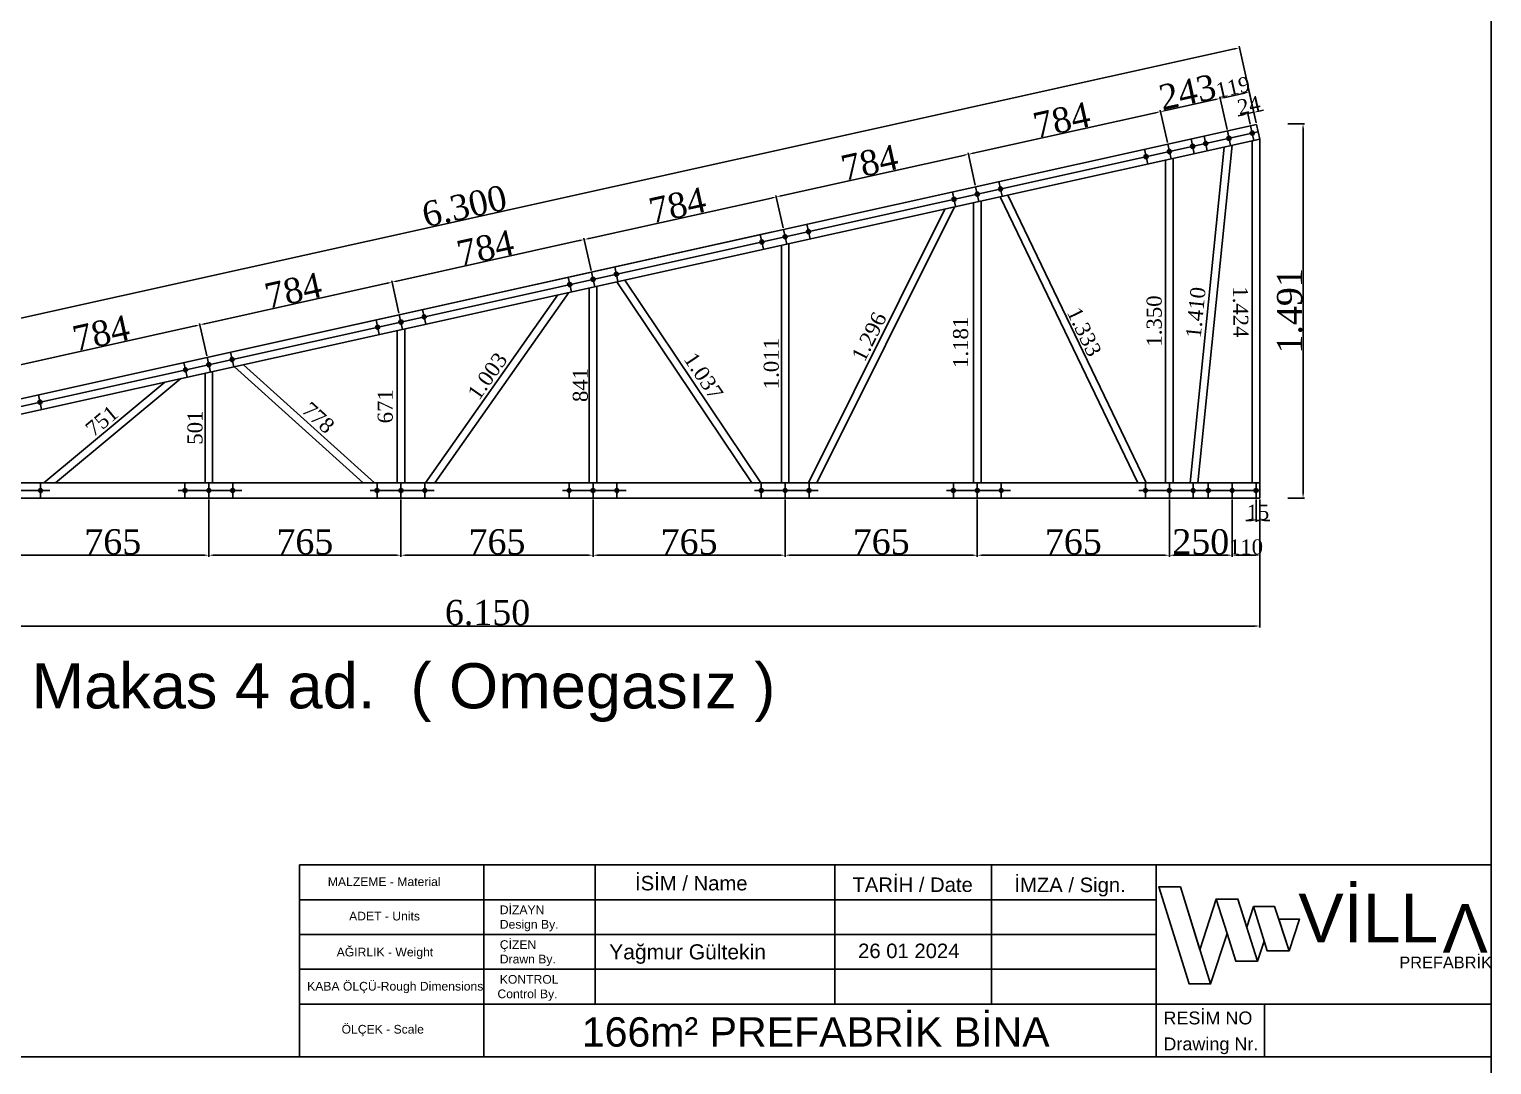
# Model space of a CAD drawing. Header units: millimetres. Extents: x 201962 to 221859, y -224854 to -197588.
# Drawn here: x 214998 to 220821, y -217728 to -213603 of the extents above; entities that cross this region are included whole.
import ezdxf
from ezdxf.enums import TextEntityAlignment as Align

# ---------------------------------------------------------------- set-up
doc = ezdxf.new("R2010")
doc.units = ezdxf.units.MM
doc.header["$MEASUREMENT"] = 0
for name, color, linetype in [('1', 250, 'Continuous'), ('Block1', 255, 'Continuous'), ('DUVAR', 7, 'Continuous'), ('ÖLÇÜLENDİRME', 121, 'Continuous')]:
    doc.layers.add(name, color=color, linetype=linetype)
doc.styles.add('133', font='times.ttf')
doc.styles.get("Standard").update_dxf_attribs({"font": 'arial.ttf'})
doc.dimstyles.new('MAKAS', dxfattribs={"dimscale": 20, "dimtxt": 1.3, "dimasz": 1, "dimexe": 0.3, "dimexo": 0.3, "dimgap": 0.1, "dimtad": 1, "dimrnd": 1, "dimzin": 12, "dimdsep": 46, "dimlunit": 6, "dimtxsty": '133', "dimcen": 0.8, "dimdle": 0.0005, "dimclrd": 4, "dimclre": 6, "dimclrt": 2, "dimazin": 3, "dimtfac": 1, "dimtmove": 0, "dimatfit": 2, "dimldrblk": 'DOTSMALL', "dimfxl": 0, "dimtolj": 1, "dimtzin": 0, "dimarcsym": 0})
doc.dimstyles.new('makas 1', dxfattribs={"dimscale": 20, "dimtxt": 3, "dimasz": 1.2, "dimexe": 0.3, "dimexo": 0.3, "dimgap": 0.1, "dimtad": 1, "dimrnd": 1, "dimzin": 12, "dimdsep": 46, "dimlunit": 6, "dimtxsty": '133', "dimblk": 'NONE', "dimcen": 0.8, "dimdle": 0.0005, "dimse1": 1, "dimse2": 1, "dimsd1": 1, "dimsd2": 1, "dimclrd": 105, "dimclre": 42, "dimclrt": 2, "dimazin": 3, "dimtfac": 1, "dimtmove": 0, "dimatfit": 2, "dimldrblk": 'NONE', "dimfxl": 0, "dimtolj": 1, "dimtzin": 0, "dimarcsym": 0})

# ---------------------------------------------------------------- blocks, each defined once
blk = doc.blocks.new('*D9969')
at = {"layer": 'Defpoints', "color": 0}
for p in [(214947.6, -215470.4), (215712.6, -215470.4), (215712.6, -215698.1)]:
    blk.add_point(p, dxfattribs=at)
at = {"layer": 'ÖLÇÜLENDİRME', "color": 6, "lineweight": -2, "ltscale": 0.5}
for p, q in [((214947.6, -215476.4), (214947.6, -215704.1)), ((215712.6, -215476.4), (215712.6, -215704.1))]:
    blk.add_line(p, q, dxfattribs=at)
at = {"layer": 'ÖLÇÜLENDİRME', "color": 4, "lineweight": -2, "ltscale": 0.5}
blk.add_line((214967.6, -215698.1), (215692.6, -215698.1), dxfattribs=at)
at = {"layer": 'ÖLÇÜLENDİRME', "color": 4}
for points in [[(214967.6, -215694.7), (214967.6, -215701.4), (214947.6, -215698.1)], [(215692.6, -215701.4), (215692.6, -215694.7), (215712.6, -215698.1)]]:
    blk.add_solid(points, dxfattribs=at)
at = {"layer": 'ÖLÇÜLENDİRME', "color": 2, "insert": (215330.1, -215645.2), "char_height": 100, "attachment_point": 5, "style": '133'}
blk.add_mtext('\\A1;765', dxfattribs=at)
blk = doc.blocks.new('_DotSmall')
at = {"color": 0, "linetype": 'ByBlock', "const_width": 0.5}
blk.add_lwpolyline([(-0.0625, 0, 1), (0.0625, 0, 1)], format="xyb", close=True, dxfattribs=at)
blk = doc.blocks.new('*D9970')
at = {"layer": 'Defpoints', "color": 0}
for p in [(215712.6, -215470.4), (216477.6, -215470.4), (216477.6, -215698.1)]:
    blk.add_point(p, dxfattribs=at)
at = {"layer": 'ÖLÇÜLENDİRME', "color": 6, "lineweight": -2, "ltscale": 0.5}
for p, q in [((215712.6, -215476.4), (215712.6, -215704.1)), ((216477.6, -215476.4), (216477.6, -215704.1))]:
    blk.add_line(p, q, dxfattribs=at)
at = {"layer": 'ÖLÇÜLENDİRME', "color": 4, "lineweight": -2, "ltscale": 0.5}
blk.add_line((215732.6, -215698.1), (216457.6, -215698.1), dxfattribs=at)
at = {"layer": 'ÖLÇÜLENDİRME', "color": 4}
for points in [[(215732.6, -215694.7), (215732.6, -215701.4), (215712.6, -215698.1)], [(216457.6, -215701.4), (216457.6, -215694.7), (216477.6, -215698.1)]]:
    blk.add_solid(points, dxfattribs=at)
at = {"layer": 'ÖLÇÜLENDİRME', "color": 2, "insert": (216095.1, -215645.2), "char_height": 100, "attachment_point": 5, "style": '133'}
blk.add_mtext('\\A1;765', dxfattribs=at)
blk = doc.blocks.new('*D9971')
at = {"layer": 'Defpoints', "color": 0}
for p in [(216477.6, -215470.4), (217242.6, -215470.4), (217242.6, -215698.1)]:
    blk.add_point(p, dxfattribs=at)
at = {"layer": 'ÖLÇÜLENDİRME', "color": 6, "lineweight": -2, "ltscale": 0.5}
for p, q in [((216477.6, -215476.4), (216477.6, -215704.1)), ((217242.6, -215476.4), (217242.6, -215704.1))]:
    blk.add_line(p, q, dxfattribs=at)
at = {"layer": 'ÖLÇÜLENDİRME', "color": 4, "lineweight": -2, "ltscale": 0.5}
blk.add_line((216497.6, -215698.1), (217222.6, -215698.1), dxfattribs=at)
at = {"layer": 'ÖLÇÜLENDİRME', "color": 4}
for points in [[(216497.6, -215694.7), (216497.6, -215701.4), (216477.6, -215698.1)], [(217222.6, -215701.4), (217222.6, -215694.7), (217242.6, -215698.1)]]:
    blk.add_solid(points, dxfattribs=at)
at = {"layer": 'ÖLÇÜLENDİRME', "color": 2, "insert": (216860.1, -215645.2), "char_height": 100, "attachment_point": 5, "style": '133'}
blk.add_mtext('\\A1;765', dxfattribs=at)
blk = doc.blocks.new('*D9972')
at = {"layer": 'Defpoints', "color": 0}
for p in [(217242.6, -215470.4), (218007.6, -215470.4), (218007.6, -215698.1)]:
    blk.add_point(p, dxfattribs=at)
at = {"layer": 'ÖLÇÜLENDİRME', "color": 6, "lineweight": -2, "ltscale": 0.5}
for p, q in [((217242.6, -215476.4), (217242.6, -215704.1)), ((218007.6, -215476.4), (218007.6, -215704.1))]:
    blk.add_line(p, q, dxfattribs=at)
at = {"layer": 'ÖLÇÜLENDİRME', "color": 4, "lineweight": -2, "ltscale": 0.5}
blk.add_line((217262.6, -215698.1), (217987.6, -215698.1), dxfattribs=at)
at = {"layer": 'ÖLÇÜLENDİRME', "color": 4}
for points in [[(217262.6, -215694.7), (217262.6, -215701.4), (217242.6, -215698.1)], [(217987.6, -215701.4), (217987.6, -215694.7), (218007.6, -215698.1)]]:
    blk.add_solid(points, dxfattribs=at)
at = {"layer": 'ÖLÇÜLENDİRME', "color": 2, "insert": (217625.1, -215645.2), "char_height": 100, "attachment_point": 5, "style": '133'}
blk.add_mtext('\\A1;765', dxfattribs=at)
blk = doc.blocks.new('*D9974')
at = {"layer": 'Defpoints', "color": 0}
for p in [(219897.6, -215470.4), (213747.6, -215612.9), (219897.6, -215980.1)]:
    blk.add_point(p, dxfattribs=at)
at = {"layer": 'ÖLÇÜLENDİRME', "color": 6, "lineweight": -2, "ltscale": 0.5}
for p, q in [((219897.6, -215476.4), (219897.6, -215986.1)), ((213747.6, -215618.9), (213747.6, -215986.1))]:
    blk.add_line(p, q, dxfattribs=at)
at = {"layer": 'ÖLÇÜLENDİRME', "color": 4, "lineweight": -2, "ltscale": 0.5}
blk.add_line((213767.6, -215980.1), (219877.6, -215980.1), dxfattribs=at)
at = {"layer": 'ÖLÇÜLENDİRME', "color": 4}
for points in [[(213767.6, -215976.7), (213767.6, -215983.4), (213747.6, -215980.1)], [(219877.6, -215983.4), (219877.6, -215976.7), (219897.6, -215980.1)]]:
    blk.add_solid(points, dxfattribs=at)
at = {"layer": 'ÖLÇÜLENDİRME', "color": 2, "insert": (216822.6, -215927.2), "char_height": 100, "attachment_point": 5, "style": '133'}
blk.add_mtext('\\A1;6.150', dxfattribs=at)
blk = doc.blocks.new('*D10019')
at = {"layer": 'Defpoints', "color": 0}
for p in [(218007.6, -215470.4), (218772.6, -215470.4), (218772.6, -215698.1)]:
    blk.add_point(p, dxfattribs=at)
at = {"layer": 'ÖLÇÜLENDİRME', "color": 6, "lineweight": -2, "ltscale": 0.5}
for p, q in [((218007.6, -215476.4), (218007.6, -215704.1)), ((218772.6, -215476.4), (218772.6, -215704.1))]:
    blk.add_line(p, q, dxfattribs=at)
at = {"layer": 'ÖLÇÜLENDİRME', "color": 4, "lineweight": -2, "ltscale": 0.5}
blk.add_line((218027.6, -215698.1), (218752.6, -215698.1), dxfattribs=at)
at = {"layer": 'ÖLÇÜLENDİRME', "color": 4}
for points in [[(218027.6, -215694.7), (218027.6, -215701.4), (218007.6, -215698.1)], [(218752.6, -215701.4), (218752.6, -215694.7), (218772.6, -215698.1)]]:
    blk.add_solid(points, dxfattribs=at)
at = {"layer": 'ÖLÇÜLENDİRME', "color": 2, "insert": (218390.1, -215645.2), "char_height": 100, "attachment_point": 5, "style": '133'}
blk.add_mtext('\\A1;765', dxfattribs=at)
blk = doc.blocks.new('*D10020')
at = {"layer": 'Defpoints', "color": 0}
for p in [(218772.6, -215470.4), (219537.6, -215470.4), (219537.6, -215698.1)]:
    blk.add_point(p, dxfattribs=at)
at = {"layer": 'ÖLÇÜLENDİRME', "color": 6, "lineweight": -2, "ltscale": 0.5}
for p, q in [((218772.6, -215476.4), (218772.6, -215704.1)), ((219537.6, -215476.4), (219537.6, -215704.1))]:
    blk.add_line(p, q, dxfattribs=at)
at = {"layer": 'ÖLÇÜLENDİRME', "color": 4, "lineweight": -2, "ltscale": 0.5}
blk.add_line((218792.6, -215698.1), (219517.6, -215698.1), dxfattribs=at)
at = {"layer": 'ÖLÇÜLENDİRME', "color": 4}
for points in [[(218792.6, -215694.7), (218792.6, -215701.4), (218772.6, -215698.1)], [(219517.6, -215701.4), (219517.6, -215694.7), (219537.6, -215698.1)]]:
    blk.add_solid(points, dxfattribs=at)
at = {"layer": 'ÖLÇÜLENDİRME', "color": 2, "insert": (219155.1, -215645.2), "char_height": 100, "attachment_point": 5, "style": '133'}
blk.add_mtext('\\A1;765', dxfattribs=at)
blk = doc.blocks.new('*D10021')
at = {"layer": 'Defpoints', "color": 0}
for p in [(219537.6, -215470.4), (219787.6, -215470.4), (219787.6, -215698.1)]:
    blk.add_point(p, dxfattribs=at)
at = {"layer": 'ÖLÇÜLENDİRME', "color": 6, "lineweight": -2, "ltscale": 0.5}
for p, q in [((219537.6, -215476.4), (219537.6, -215704.1)), ((219787.6, -215476.4), (219787.6, -215704.1))]:
    blk.add_line(p, q, dxfattribs=at)
at = {"layer": 'ÖLÇÜLENDİRME', "color": 4, "lineweight": -2, "ltscale": 0.5}
blk.add_line((219557.6, -215698.1), (219767.6, -215698.1), dxfattribs=at)
at = {"layer": 'ÖLÇÜLENDİRME', "color": 4}
for points in [[(219557.6, -215694.7), (219557.6, -215701.4), (219537.6, -215698.1)], [(219767.6, -215701.4), (219767.6, -215694.7), (219787.6, -215698.1)]]:
    blk.add_solid(points, dxfattribs=at)
at = {"layer": 'ÖLÇÜLENDİRME', "color": 2, "insert": (219662.6, -215645.3), "char_height": 100, "attachment_point": 5, "style": '133'}
blk.add_mtext('\\A1;250', dxfattribs=at)
blk = doc.blocks.new('*D10022')
at = {"layer": 'Defpoints', "color": 0}
for p in [(219882.6, -215470.4), (219897.6, -215470.4), (219882.6, -215559.4)]:
    blk.add_point(p, dxfattribs=at)
at = {"layer": 'ÖLÇÜLENDİRME', "color": 6, "lineweight": -2, "ltscale": 0.5}
for p, q in [((219882.6, -215476.4), (219882.6, -215565.4)), ((219897.6, -215476.4), (219897.6, -215565.4))]:
    blk.add_line(p, q, dxfattribs=at)
at = {"layer": 'ÖLÇÜLENDİRME', "color": 4, "lineweight": -2, "ltscale": 0.5}
for p, q in [((219862.6, -215559.4), (219842.6, -215559.4)), ((219897.6, -215559.4), (219882.6, -215559.4)), ((219917.6, -215559.4), (219937.6, -215559.4))]:
    blk.add_line(p, q, dxfattribs=at)
at = {"layer": 'ÖLÇÜLENDİRME', "color": 4}
for points in [[(219862.6, -215562.8), (219862.6, -215556.1), (219882.6, -215559.4)], [(219917.6, -215556.1), (219917.6, -215562.8), (219897.6, -215559.4)]]:
    blk.add_solid(points, dxfattribs=at)
at = {"layer": 'ÖLÇÜLENDİRME', "color": 2, "insert": (219890.1, -215527), "char_height": 60, "attachment_point": 5, "style": '133'}
blk.add_mtext('\\A1;15', dxfattribs=at)
blk = doc.blocks.new('*D10023')
at = {"layer": 'Defpoints', "color": 0}
for p in [(219787.6, -215470.4), (219897.6, -215470.4), (219787.6, -215698.1)]:
    blk.add_point(p, dxfattribs=at)
at = {"layer": 'ÖLÇÜLENDİRME', "color": 6, "lineweight": -2, "ltscale": 0.5}
for p, q in [((219787.6, -215476.4), (219787.6, -215704.1)), ((219897.6, -215476.4), (219897.6, -215704.1))]:
    blk.add_line(p, q, dxfattribs=at)
at = {"layer": 'ÖLÇÜLENDİRME', "color": 4, "lineweight": -2, "ltscale": 0.5}
blk.add_line((219877.6, -215698.1), (219807.6, -215698.1), dxfattribs=at)
at = {"layer": 'ÖLÇÜLENDİRME', "color": 4}
for points in [[(219807.6, -215694.7), (219807.6, -215701.4), (219787.6, -215698.1)], [(219877.6, -215701.4), (219877.6, -215694.7), (219897.6, -215698.1)]]:
    blk.add_solid(points, dxfattribs=at)
at = {"layer": 'ÖLÇÜLENDİRME', "color": 2, "insert": (219842.6, -215665.6), "char_height": 60, "attachment_point": 5, "style": '133'}
blk.add_mtext('\\A1;110', dxfattribs=at)
blk = doc.blocks.new('*D10027')
at = {"layer": 'Defpoints', "color": 0}
for p in [(215596, -214947.9), (215619.8, -214976.4), (215042.6, -215457.1)]:
    blk.add_point(p, dxfattribs=at)
at = {"layer": 'Block1', "color": 2, "insert": (215286.6, -215163.2), "char_height": 60, "attachment_point": 5, "rotation": 39.78395, "style": '133'}
blk.add_mtext('\\A1;751', dxfattribs=at)
blk = doc.blocks.new('_None')
blk = doc.blocks.new('*D10028')
at = {"layer": 'Defpoints', "color": 0}
for p in [(215729.9, -214939.2), (215690.3, -215440.4), (215729.9, -215440.4)]:
    blk.add_point(p, dxfattribs=at)
at = {"layer": 'Block1', "color": 2, "insert": (215657.9, -215189.8), "char_height": 60, "attachment_point": 5, "rotation": 90, "style": '133'}
blk.add_mtext('\\A1;501', dxfattribs=at)
blk = doc.blocks.new('*D10029')
at = {"layer": 'Defpoints', "color": 0}
for p in [(215805.3, -214949.7), (216382.6, -215471.6), (216415.2, -215435.5)]:
    blk.add_point(p, dxfattribs=at)
at = {"layer": 'Block1', "color": 2, "insert": (216148.4, -215150.4), "char_height": 60, "attachment_point": 5, "rotation": 317.88571, "style": '133'}
blk.add_mtext('\\A1;778', dxfattribs=at)
blk = doc.blocks.new('*D10030')
at = {"layer": 'Defpoints', "color": 0}
for p in [(216447.8, -214769.4), (216501.5, -214769.4), (216501.5, -215440.4)]:
    blk.add_point(p, dxfattribs=at)
at = {"layer": 'Block1', "color": 2, "insert": (216415.3, -215104.9), "char_height": 60, "attachment_point": 5, "rotation": 90, "style": '133'}
blk.add_mtext('\\A1;671', dxfattribs=at)
blk = doc.blocks.new('*D10031')
at = {"layer": 'Defpoints', "color": 0}
for p in [(217137.5, -214593.5), (217175.3, -214620.1), (216598.1, -215440.4)]:
    blk.add_point(p, dxfattribs=at)
at = {"layer": 'Block1', "color": 2, "insert": (216822.3, -214985), "char_height": 60, "attachment_point": 5, "rotation": 54.86585, "style": '133'}
blk.add_mtext('\\A1;1.003', dxfattribs=at)
blk = doc.blocks.new('*D10032')
at = {"layer": 'Defpoints', "color": 0}
for p in [(217280.8, -214599.5), (217224.7, -215440.4), (217280.8, -215440.4)]:
    blk.add_point(p, dxfattribs=at)
at = {"layer": 'Block1', "color": 2, "insert": (217192.2, -215020), "char_height": 60, "attachment_point": 5, "rotation": 90, "style": '133'}
blk.add_mtext('\\A1;841', dxfattribs=at)
blk = doc.blocks.new('*D10033')
at = {"layer": 'Defpoints', "color": 0}
for p in [(217335.3, -214592.9), (217912.6, -215454.4), (217943.8, -215433.4)]:
    blk.add_point(p, dxfattribs=at)
at = {"layer": 'Block1', "color": 2, "insert": (217682.2, -214984.5), "char_height": 60, "attachment_point": 5, "rotation": 303.82482, "style": '133'}
blk.add_mtext('\\A1;1.037', dxfattribs=at)
blk = doc.blocks.new('*D10034')
at = {"layer": 'Defpoints', "color": 0}
for p in [(217985.2, -214429.7), (218024.9, -214429.7), (218024.9, -215440.4)]:
    blk.add_point(p, dxfattribs=at)
at = {"layer": 'Block1', "color": 2, "insert": (217952.7, -214935.1), "char_height": 60, "attachment_point": 5, "rotation": 90, "style": '133'}
blk.add_mtext('\\A1;1.011', dxfattribs=at)
blk = doc.blocks.new('*D10035')
at = {"layer": 'Defpoints', "color": 0}
for p in [(218696, -214280.5), (218082.7, -215422.5), (218118.8, -215440.4)]:
    blk.add_point(p, dxfattribs=at)
at = {"layer": 'Block1', "color": 2, "insert": (218342.2, -214828), "char_height": 60, "attachment_point": 5, "rotation": 63.54244, "style": '133'}
blk.add_mtext('\\A1;1.296', dxfattribs=at)
blk = doc.blocks.new('*D10036')
at = {"layer": 'Defpoints', "color": 0}
for p in [(218798.1, -214259.9), (218739.4, -215440.4), (218798.1, -215440.4)]:
    blk.add_point(p, dxfattribs=at)
at = {"layer": 'Block1', "color": 2, "insert": (218706.8, -214850.2), "char_height": 60, "attachment_point": 5, "rotation": 90, "style": '133'}
blk.add_mtext('\\A1;1.181', dxfattribs=at)
blk = doc.blocks.new('*D10037')
at = {"layer": 'Defpoints', "color": 0}
for p in [(218844.4, -214239.3), (219421.7, -215440.4), (219457.8, -215423.1)]:
    blk.add_point(p, dxfattribs=at)
at = {"layer": 'Block1', "color": 2, "insert": (219198.5, -214808.4), "char_height": 60, "attachment_point": 5, "rotation": 295.66881, "style": '133'}
blk.add_mtext('\\A1;1.333', dxfattribs=at)
blk = doc.blocks.new('*D10038')
at = {"layer": 'Defpoints', "color": 0}
for p in [(219510.1, -214090.1), (219553.8, -214090.1), (219553.8, -215440.4)]:
    blk.add_point(p, dxfattribs=at)
at = {"layer": 'Block1', "color": 2, "insert": (219477.6, -214765.3), "char_height": 60, "attachment_point": 5, "rotation": 90, "style": '133'}
blk.add_mtext('\\A1;1.350', dxfattribs=at)
blk = doc.blocks.new('*D10039')
at = {"layer": 'Defpoints', "color": 0}
for p in [(219787.6, -214037.4), (219604.2, -215436.3), (219645.3, -215440.4)]:
    blk.add_point(p, dxfattribs=at)
at = {"layer": 'Block1', "color": 2, "insert": (219643, -214731.5), "char_height": 60, "attachment_point": 5, "rotation": 84.20749, "style": '133'}
blk.add_mtext('\\A1;1.410', dxfattribs=at)
blk = doc.blocks.new('*D10040')
at = {"layer": 'Defpoints', "color": 0}
for p in [(219826.8, -214016.8), (219795.8, -215440.9), (219841.8, -215440.4)]:
    blk.add_point(p, dxfattribs=at)
at = {"layer": 'Block1', "color": 2, "insert": (219820.9, -214728.8), "char_height": 60, "attachment_point": 5, "rotation": 270.60089, "style": '133'}
blk.add_mtext('\\A1;1.424', dxfattribs=at)
blk = doc.blocks.new('*D10041')
at = {"layer": 'Defpoints', "color": 0}
for p in [(220002.7, -213979.4), (220002.7, -215470.4), (220070, -215470.4)]:
    blk.add_point(p, dxfattribs=at)
at = {"layer": 'ÖLÇÜLENDİRME', "color": 6, "lineweight": -2, "ltscale": 0.5}
for p, q in [((220008.7, -213979.4), (220076, -213979.4)), ((220008.7, -215470.4), (220076, -215470.4))]:
    blk.add_line(p, q, dxfattribs=at)
at = {"layer": 'ÖLÇÜLENDİRME', "color": 4, "lineweight": -2, "ltscale": 0.5}
blk.add_line((220070, -213999.4), (220070, -215450.4), dxfattribs=at)
at = {"layer": 'ÖLÇÜLENDİRME', "color": 4}
for points in [[(220073.3, -213999.4), (220066.6, -213999.4), (220070, -213979.4)], [(220066.6, -215450.4), (220073.3, -215450.4), (220070, -215470.4)]]:
    blk.add_solid(points, dxfattribs=at)
at = {"layer": 'ÖLÇÜLENDİRME', "color": 2, "insert": (220017.1, -214724.9), "char_height": 100, "attachment_point": 5, "rotation": 90, "style": '133'}
blk.add_mtext('\\A1;1.491', dxfattribs=at)
blk = doc.blocks.new('*D10046')
at = {"layer": 'Defpoints', "color": 0}
for p in [(215677.3, -214780.5), (215706.1, -214909.9), (214941.1, -215079.7)]:
    blk.add_point(p, dxfattribs=at)
at = {"layer": 'ÖLÇÜLENDİRME', "color": 6, "lineweight": -2, "ltscale": 0.5}
for p, q in [((215704.8, -214904), (215676, -214774.7)), ((214939.8, -215073.9), (214911, -214944.5))]:
    blk.add_line(p, q, dxfattribs=at)
at = {"layer": 'ÖLÇÜLENDİRME', "color": 4, "lineweight": -2, "ltscale": 0.5}
blk.add_line((214931.9, -214946), (215657.8, -214784.9), dxfattribs=at)
at = {"layer": 'ÖLÇÜLENDİRME', "color": 4}
for points in [[(215658.5, -214788.1), (215657.1, -214781.6), (215677.3, -214780.5)], [(214931.1, -214942.8), (214932.6, -214949.3), (214912.3, -214950.3)]]:
    blk.add_solid(points, dxfattribs=at)
at = {"layer": 'ÖLÇÜLENDİRME', "color": 2, "insert": (215283.4, -214813.8), "char_height": 100, "attachment_point": 5, "rotation": 12.51581, "style": '133'}
blk.add_mtext('\\A1;784', dxfattribs=at)
blk = doc.blocks.new('*D10047')
at = {"layer": 'Defpoints', "color": 0}
for p in [(216442.3, -214610.7), (216471.1, -214740.1), (215706.1, -214909.9)]:
    blk.add_point(p, dxfattribs=at)
at = {"layer": 'ÖLÇÜLENDİRME', "color": 4, "lineweight": -2, "ltscale": 0.5}
blk.add_line((215696.9, -214776.2), (216422.8, -214615), dxfattribs=at)
at = {"layer": 'ÖLÇÜLENDİRME', "color": 6, "lineweight": -2, "ltscale": 0.5}
for p, q in [((216469.8, -214734.2), (216441, -214604.9)), ((215704.8, -214904), (215676, -214774.7))]:
    blk.add_line(p, q, dxfattribs=at)
at = {"layer": 'ÖLÇÜLENDİRME', "color": 4}
for points in [[(216423.5, -214618.3), (216422.1, -214611.8), (216442.3, -214610.7)], [(215696.1, -214772.9), (215697.6, -214779.4), (215677.3, -214780.5)]]:
    blk.add_solid(points, dxfattribs=at)
at = {"layer": 'ÖLÇÜLENDİRME', "color": 2, "insert": (216048.4, -214644), "char_height": 100, "attachment_point": 5, "rotation": 12.51581, "style": '133'}
blk.add_mtext('\\A1;784', dxfattribs=at)
blk = doc.blocks.new('*D10048')
at = {"layer": 'Defpoints', "color": 0}
for p in [(217207.3, -214440.9), (217236.1, -214570.3), (216471.1, -214740.1)]:
    blk.add_point(p, dxfattribs=at)
at = {"layer": 'ÖLÇÜLENDİRME', "color": 4, "lineweight": -2, "ltscale": 0.5}
blk.add_line((216461.9, -214606.4), (217187.8, -214445.2), dxfattribs=at)
at = {"layer": 'ÖLÇÜLENDİRME', "color": 6, "lineweight": -2, "ltscale": 0.5}
for p, q in [((217234.8, -214564.4), (217206, -214435)), ((216469.8, -214734.2), (216441, -214604.9))]:
    blk.add_line(p, q, dxfattribs=at)
at = {"layer": 'ÖLÇÜLENDİRME', "color": 4}
for points in [[(217188.5, -214448.5), (217187.1, -214442), (217207.3, -214440.9)], [(216461.1, -214603.1), (216462.6, -214609.6), (216442.3, -214610.7)]]:
    blk.add_solid(points, dxfattribs=at)
at = {"layer": 'ÖLÇÜLENDİRME', "color": 2, "insert": (216813.4, -214474.2), "char_height": 100, "attachment_point": 5, "rotation": 12.51581, "style": '133'}
blk.add_mtext('\\A1;784', dxfattribs=at)
blk = doc.blocks.new('*D10049')
at = {"layer": 'Defpoints', "color": 0}
for p in [(217972.3, -214271.1), (218001.1, -214400.4), (217236.1, -214570.3)]:
    blk.add_point(p, dxfattribs=at)
at = {"layer": 'ÖLÇÜLENDİRME', "color": 4, "lineweight": -2, "ltscale": 0.5}
blk.add_line((217226.9, -214436.6), (217952.8, -214275.4), dxfattribs=at)
at = {"layer": 'ÖLÇÜLENDİRME', "color": 6, "lineweight": -2, "ltscale": 0.5}
for p, q in [((217999.8, -214394.6), (217971, -214265.2)), ((217234.8, -214564.4), (217206, -214435))]:
    blk.add_line(p, q, dxfattribs=at)
at = {"layer": 'ÖLÇÜLENDİRME', "color": 4}
for points in [[(217953.5, -214278.7), (217952.1, -214272.2), (217972.3, -214271.1)], [(217226.1, -214433.3), (217227.6, -214439.8), (217207.3, -214440.9)]]:
    blk.add_solid(points, dxfattribs=at)
at = {"layer": 'ÖLÇÜLENDİRME', "color": 2, "insert": (217578.4, -214304.3), "char_height": 100, "attachment_point": 5, "rotation": 12.51581, "style": '133'}
blk.add_mtext('\\A1;784', dxfattribs=at)
blk = doc.blocks.new('*D10050')
at = {"layer": 'Defpoints', "color": 0}
for p in [(218737.3, -214101.3), (218766.1, -214230.6), (218001.1, -214400.4)]:
    blk.add_point(p, dxfattribs=at)
at = {"layer": 'ÖLÇÜLENDİRME', "color": 4, "lineweight": -2, "ltscale": 0.5}
blk.add_line((217991.9, -214266.7), (218717.8, -214105.6), dxfattribs=at)
at = {"layer": 'ÖLÇÜLENDİRME', "color": 6, "lineweight": -2, "ltscale": 0.5}
for p, q in [((218764.8, -214224.8), (218736, -214095.4)), ((217999.8, -214394.6), (217971, -214265.2))]:
    blk.add_line(p, q, dxfattribs=at)
at = {"layer": 'ÖLÇÜLENDİRME', "color": 4}
for points in [[(218718.5, -214108.8), (218717.1, -214102.3), (218737.3, -214101.3)], [(217991.1, -214263.5), (217992.6, -214270), (217972.3, -214271.1)]]:
    blk.add_solid(points, dxfattribs=at)
at = {"layer": 'ÖLÇÜLENDİRME', "color": 2, "insert": (218343.4, -214134.5), "char_height": 100, "attachment_point": 5, "rotation": 12.51581, "style": '133'}
blk.add_mtext('\\A1;784', dxfattribs=at)
blk = doc.blocks.new('*D10051')
at = {"layer": 'Defpoints', "color": 0}
for p in [(219502.3, -213931.4), (219531.1, -214060.8), (218766.1, -214230.6)]:
    blk.add_point(p, dxfattribs=at)
at = {"layer": 'ÖLÇÜLENDİRME', "color": 4, "lineweight": -2, "ltscale": 0.5}
blk.add_line((218756.9, -214096.9), (219482.8, -213935.8), dxfattribs=at)
at = {"layer": 'ÖLÇÜLENDİRME', "color": 6, "lineweight": -2, "ltscale": 0.5}
for p, q in [((219529.8, -214054.9), (219501, -213925.6)), ((218764.8, -214224.8), (218736, -214095.4))]:
    blk.add_line(p, q, dxfattribs=at)
at = {"layer": 'ÖLÇÜLENDİRME', "color": 4}
for points in [[(219483.5, -213939), (219482.1, -213932.5), (219502.3, -213931.4)], [(218756.1, -214093.7), (218757.6, -214100.2), (218737.3, -214101.3)]]:
    blk.add_solid(points, dxfattribs=at)
at = {"layer": 'ÖLÇÜLENDİRME', "color": 2, "insert": (219108.4, -213964.7), "char_height": 100, "attachment_point": 5, "rotation": 12.51581, "style": '133'}
blk.add_mtext('\\A1;784', dxfattribs=at)
blk = doc.blocks.new('*D10052')
at = {"layer": 'Defpoints', "color": 0}
for p in [(219739.7, -213878.8), (219768.4, -214008.1), (219531.1, -214060.8)]:
    blk.add_point(p, dxfattribs=at)
at = {"layer": 'ÖLÇÜLENDİRME', "color": 4, "lineweight": -2, "ltscale": 0.5}
blk.add_line((219521.9, -213927.1), (219720.1, -213883.1), dxfattribs=at)
at = {"layer": 'ÖLÇÜLENDİRME', "color": 6, "lineweight": -2, "ltscale": 0.5}
for p, q in [((219767.1, -214002.3), (219738.4, -213872.9)), ((219529.8, -214054.9), (219501, -213925.6))]:
    blk.add_line(p, q, dxfattribs=at)
at = {"layer": 'ÖLÇÜLENDİRME', "color": 4}
for points in [[(219720.9, -213886.3), (219719.4, -213879.8), (219739.7, -213878.8)], [(219521.1, -213923.9), (219522.6, -213930.4), (219502.3, -213931.4)]]:
    blk.add_solid(points, dxfattribs=at)
at = {"layer": 'ÖLÇÜLENDİRME', "color": 2, "insert": (219609.6, -213853.6), "char_height": 100, "attachment_point": 5, "rotation": 12.51581, "style": '133'}
blk.add_mtext('\\A1;243', dxfattribs=at)
blk = doc.blocks.new('*D10053')
at = {"layer": 'Defpoints', "color": 0}
for p in [(219855.8, -213853), (219768.4, -214008.1), (219884.6, -213982.3)]:
    blk.add_point(p, dxfattribs=at)
at = {"layer": 'ÖLÇÜLENDİRME', "color": 6, "lineweight": -2, "ltscale": 0.5}
for p, q in [((219883.3, -213976.5), (219854.5, -213847.1)), ((219767.1, -214002.3), (219738.4, -213872.9))]:
    blk.add_line(p, q, dxfattribs=at)
at = {"layer": 'ÖLÇÜLENDİRME', "color": 4, "lineweight": -2, "ltscale": 0.5}
blk.add_line((219759.2, -213874.4), (219836.3, -213857.3), dxfattribs=at)
at = {"layer": 'ÖLÇÜLENDİRME', "color": 4}
for points in [[(219758.5, -213871.2), (219759.9, -213877.7), (219739.7, -213878.8)], [(219837, -213860.6), (219835.6, -213854), (219855.8, -213853)]]:
    blk.add_solid(points, dxfattribs=at)
at = {"layer": 'ÖLÇÜLENDİRME', "color": 2, "insert": (219790.7, -213834.1), "char_height": 60, "attachment_point": 5, "rotation": 12.51581, "style": '133'}
blk.add_mtext('\\A1;119', dxfattribs=at)
blk = doc.blocks.new('*D10054')
at = {"layer": 'Defpoints', "color": 0}
for p in [(219873.8, -213934.1), (219861.1, -213987.5), (219884.6, -213982.3)]:
    blk.add_point(p, dxfattribs=at)
at = {"layer": 'ÖLÇÜLENDİRME', "color": 4, "lineweight": -2, "ltscale": 0.5}
for p, q in [((219830.9, -213943.6), (219811.4, -213948)), ((219850.4, -213939.3), (219873.8, -213934.1)), ((219893.4, -213929.7), (219912.9, -213925.4))]:
    blk.add_line(p, q, dxfattribs=at)
at = {"layer": 'ÖLÇÜLENDİRME', "color": 6, "lineweight": -2, "ltscale": 0.5}
for p, q in [((219859.8, -213981.7), (219849.1, -213933.4)), ((219883.3, -213976.5), (219872.5, -213928.2))]:
    blk.add_line(p, q, dxfattribs=at)
at = {"layer": 'ÖLÇÜLENDİRME', "color": 4}
for points in [[(219831.6, -213946.9), (219830.2, -213940.4), (219850.4, -213939.3)], [(219892.6, -213926.5), (219894.1, -213933), (219873.8, -213934.1)]]:
    blk.add_solid(points, dxfattribs=at)
at = {"layer": 'ÖLÇÜLENDİRME', "color": 2, "insert": (219853.8, -213905.8), "char_height": 60, "attachment_point": 5, "rotation": 12.51581, "style": '133'}
blk.add_mtext('\\A1;24', dxfattribs=at)
blk = doc.blocks.new('*D10055')
at = {"layer": 'Defpoints', "color": 0}
for p in [(219884.6, -213982.3), (213666.8, -215042.3), (213734.6, -215347.5)]:
    blk.add_point(p, dxfattribs=at)
at = {"layer": 'ÖLÇÜLENDİRME', "color": 6, "lineweight": -2, "ltscale": 0.5}
for p, q in [((219883.3, -213976.5), (219815.5, -213671.2)), ((213733.3, -215341.7), (213665.5, -215036.4))]:
    blk.add_line(p, q, dxfattribs=at)
at = {"layer": 'ÖLÇÜLENDİRME', "color": 4, "lineweight": -2, "ltscale": 0.5}
blk.add_line((219797.3, -213681.4), (213686.3, -215037.9), dxfattribs=at)
at = {"layer": 'ÖLÇÜLENDİRME', "color": 4}
for points in [[(219798, -213684.6), (219796.5, -213678.1), (219816.8, -213677.1)], [(213685.6, -215034.7), (213687, -215041.2), (213666.8, -215042.3)]]:
    blk.add_solid(points, dxfattribs=at)
at = {"layer": 'ÖLÇÜLENDİRME', "color": 2, "insert": (216730.3, -214308), "char_height": 100, "attachment_point": 5, "rotation": 12.51581, "style": '133'}
blk.add_mtext('\\A1;6.300', dxfattribs=at)

msp = doc.modelspace()

# ---------------------------------------------------------------- linework, layer by layer
at = {"linetype": 'Continuous', "lineweight": 25}
msp.add_line((220819.065, -217485.533), (216074.239, -217485.533), dxfattribs=at)
at = {"color": 254, "linetype": 'Continuous', "lineweight": 25, "ltscale": 1}
for p, q in [((220819.065, -217485.533), (219485.384, -217485.533)), ((219916.538, -217485.533), (219916.538, -217695.739))]:
    msp.add_line(p, q, dxfattribs=at)
at = {"color": 2}
for points in [[(209922.706, -210537.41), (220819.065, -210537.41), (220819.065, -217695.739), (209922.706, -217695.739)], [(216074.239, -216931.543), (220819.065, -216931.543), (220819.065, -217695.739), (216074.239, -217695.739)], [(209922.706, -217695.739), (220819.065, -217695.739), (220819.065, -224854.068), (209922.706, -224854.068)]]:
    msp.add_lwpolyline(points, close=True, dxfattribs=at)
msp.add_lwpolyline([(219495.05, -217019.354), (219616.737, -217405.726), (219701.468, -217405.726), (219581.786, -217019.354), (219495.05, -217019.354), (219581.786, -217019.354), (219659.433, -217270.022), (219723.71, -217067.677), (219810.559, -217067.677), (219887.876, -217315.357), (219802.086, -217315.357), (219767.025, -217204.557), (219701.468, -217405.726), (219767.025, -217204.557), (219723.71, -217067.677), (219810.559, -217067.677), (219845.377, -217179.213), (219873.048, -217097.314), (219927.065, -217274.077), (219915.246, -217235.404), (219887.876, -217315.357), (219915.246, -217235.404), (219927.065, -217274.077), (220013.914, -217274.077), (220055.22, -217147.062), (219972.817, -217147.062), (220013.914, -217274.077), (219956.72, -217097.314), (219873.048, -217097.314)])
at = {"layer": '1', "color": 7, "linetype": 'Continuous', "lineweight": 25, "ltscale": 1}
for p, q in [((216807.122, -217695.739), (216807.122, -216931.543)), ((219485.384, -216931.543), (219485.384, -217695.739))]:
    msp.add_line(p, q, dxfattribs=at)
at = {"layer": '1', "color": 254, "linetype": 'Continuous', "lineweight": 25, "ltscale": 1, "flags": 128}
for points in [[(217251.469, -216931.543), (217251.469, -217485.533), (217251.469, -217485.533)], [(218205.623, -216931.543), (218205.623, -217489.066)], [(218829.01, -216931.543), (218829.01, -217485.533)]]:
    msp.add_lwpolyline(points, dxfattribs=at)
at = {"layer": '1', "color": 255, "linetype": 'Continuous', "lineweight": 25, "ltscale": 1, "flags": 128}
for points in [[(216074.239, -217070.04), (217251.469, -217070.04), (218215.033, -217070.04), (218607.591, -217070.04), (219485.384, -217070.04)], [(216074.239, -217208.538), (217251.469, -217208.538), (218215.033, -217208.538), (218607.591, -217208.538), (219485.384, -217208.538)], [(216074.239, -217347.035), (217251.469, -217347.035), (218215.033, -217347.035), (218607.591, -217347.035), (219485.384, -217347.035)]]:
    msp.add_lwpolyline(points, dxfattribs=at)
at = {"layer": 'Block1', "color": 1}
for p, q in [((219884.556, -213982.334), (213734.556, -215347.537)), ((219897.559, -214040.909), (213747.559, -215406.111)), ((213747.559, -215410.448), (218482.559, -215410.448)), ((219897.559, -215410.448), (218482.559, -215410.448)), ((213747.559, -215470.448), (218482.559, -215470.448)), ((219897.559, -215470.448), (218482.559, -215470.448))]:
    msp.add_line(p, q, dxfattribs=at)
at = {"layer": 'Block1', "color": 2}
for p, q in [((215042.558, -215410.448), (215042.558, -215470.448)), ((215617.558, -215410.448), (215617.558, -215470.448)), ((215712.558, -215410.448), (215712.558, -215470.448)), ((215807.558, -215410.448), (215807.558, -215470.448)), ((216382.557, -215410.448), (216382.557, -215470.448)), ((216477.557, -215410.448), (216477.557, -215470.448)), ((216572.557, -215410.448), (216572.557, -215470.448)), ((217147.557, -215410.448), (217147.557, -215470.448)), ((217242.557, -215410.448), (217242.557, -215470.448)), ((217337.557, -215410.448), (217337.557, -215470.448)), ((217912.556, -215410.448), (217912.556, -215470.448)), ((218007.556, -215410.448), (218007.556, -215470.448)), ((218102.556, -215410.448), (218102.556, -215470.448)), ((218677.556, -215410.448), (218677.556, -215470.448)), ((218772.556, -215410.448), (218772.556, -215470.448)), ((218867.556, -215410.448), (218867.556, -215470.448)), ((219442.555, -215410.448), (219442.555, -215470.448)), ((219537.555, -215410.448), (219537.555, -215470.448)), ((219632.555, -215410.448), (219632.555, -215470.448)), ((219692.559, -215410.448), (219692.559, -215470.448)), ((219787.559, -215410.448), (219787.559, -215470.448)), ((219882.559, -215410.448), (219882.559, -215470.448))]:
    msp.add_line(p, q, dxfattribs=at)
at = {"layer": 'Block1', "color": 1}
for centre, radius in [((219867.628, -214016.822), 8), ((219867.628, -214016.822), 4), ((219630.298, -214069.506), 8), ((219630.298, -214069.506), 4), ((219682.143, -214057.997), 8), ((219682.143, -214057.997), 4), ((219774.885, -214037.41), 8), ((219774.885, -214037.41), 4), ((219444.813, -214110.681), 8), ((219444.813, -214110.681), 4), ((219537.555, -214090.093), 8), ((219537.555, -214090.093), 4), ((218772.556, -214259.911), 8), ((218865.298, -214239.324), 8), ((218865.298, -214239.324), 4), ((218679.813, -214280.498), 8), ((218679.813, -214280.498), 4), ((218772.556, -214259.911), 4), ((218007.556, -214429.729), 8), ((218007.556, -214429.729), 4), ((218100.299, -214409.141), 8), ((218100.299, -214409.141), 4), ((217914.814, -214450.316), 8), ((217914.814, -214450.316), 4), ((217242.557, -214599.547), 8), ((217242.557, -214599.547), 4), ((217335.299, -214578.959), 8), ((217335.299, -214578.959), 4), ((217149.814, -214620.134), 8), ((217149.814, -214620.134), 4), ((216477.557, -214769.364), 8), ((216477.557, -214769.364), 4), ((216570.299, -214748.777), 8), ((216570.299, -214748.777), 4), ((216384.815, -214789.952), 8), ((216384.815, -214789.952), 4), ((215619.815, -214959.769), 8), ((215712.558, -214939.182), 8), ((215712.558, -214939.182), 4), ((215805.3, -214918.595), 8), ((215805.3, -214918.595), 4), ((215619.815, -214959.769), 4), ((215040.3, -215088.412), 8), ((215040.3, -215088.412), 4), ((215042.558, -215440.448), 8), ((215042.558, -215440.448), 4), ((215617.558, -215440.448), 8), ((215617.558, -215440.448), 4), ((215712.558, -215440.448), 8), ((215712.558, -215440.448), 4), ((215807.558, -215440.448), 8), ((215807.558, -215440.448), 4), ((216382.557, -215440.448), 8), ((216382.557, -215440.448), 4), ((216477.557, -215440.448), 8), ((216477.557, -215440.448), 4), ((216572.557, -215440.448), 8), ((216572.557, -215440.448), 4), ((217147.557, -215440.448), 8), ((217147.557, -215440.448), 4), ((217242.557, -215440.448), 8), ((217242.557, -215440.448), 4), ((217337.557, -215440.448), 8), ((217337.557, -215440.448), 4), ((217912.556, -215440.448), 8), ((217912.556, -215440.448), 4), ((218007.556, -215440.448), 8), ((218007.556, -215440.448), 4), ((218102.556, -215440.448), 8), ((218102.556, -215440.448), 4), ((218677.556, -215440.448), 8), ((218677.556, -215440.448), 4), ((218772.556, -215440.448), 8), ((218772.556, -215440.448), 4), ((218867.556, -215440.448), 8), ((218867.556, -215440.448), 4), ((219442.555, -215440.448), 8), ((219442.555, -215440.448), 4), ((219537.555, -215440.448), 8), ((219537.555, -215440.448), 4), ((219632.555, -215440.448), 8), ((219632.555, -215440.448), 4), ((219692.559, -215440.448), 8), ((219692.559, -215440.448), 4), ((219787.559, -215440.448), 8), ((219787.559, -215440.448), 4), ((219882.559, -215440.448), 8), ((219882.559, -215440.448), 4)]:
    msp.add_circle(centre, radius, dxfattribs=at)
at = {"layer": 'DUVAR', "color": 1}
for p, q in [((219884.556, -213982.334), (219897.559, -214040.909)), ((219620.521, -215410.448), (219756.272, -214072.272)), ((219650.675, -215410.448), (219787.12, -214065.424)), ((219867.559, -215410.448), (219867.559, -214047.568)), ((219897.559, -215470.448), (219897.559, -214040.909)), ((219522.555, -215410.448), (219522.555, -214124.153)), ((219552.555, -215410.448), (219552.555, -214117.494)), ((218134.241, -215410.448), (218681.456, -214310.864)), ((218757.556, -215410.448), (218757.556, -214293.971)), ((218787.556, -215410.448), (218787.556, -214287.312)), ((218863.605, -214270.43), (219411.495, -215410.448)), ((218893.681, -214263.753), (219444.78, -215410.448)), ((218100.731, -215410.448), (218643.785, -214319.226)), ((213734.556, -215347.537), (217951.897, -214411.354)), ((217992.556, -215410.448), (217992.556, -214463.789)), ((218022.556, -215410.448), (218022.556, -214457.129)), ((217368.942, -214602.221), (217910.51, -215410.448)), ((216575.326, -215410.448), (217102.448, -214661.379)), ((216612.01, -215410.448), (217145.923, -214651.728)), ((217227.557, -215410.448), (217227.557, -214633.607)), ((217257.557, -215410.448), (217257.557, -214626.947)), ((217337.506, -214609.2), (217874.398, -215410.448)), ((216462.557, -215410.448), (216462.557, -214803.424)), ((216492.557, -215410.448), (216492.557, -214796.765)), ((215814.633, -214947.253), (216327.004, -215410.448)), ((215850.549, -214939.28), (216371.74, -215410.448)), ((215055.144, -215410.448), (215537.534, -215008.765)), ((215102.027, -215410.448), (215601.458, -214994.575)), ((215697.558, -215410.448), (215697.558, -214973.242)), ((215727.558, -215410.448), (215727.558, -214966.583)), ((213747.559, -215470.448), (216957.559, -215470.448)), ((213747.559, -215470.448), (217977.559, -215470.448)), ((219897.559, -215470.448), (218482.559, -215470.448))]:
    msp.add_line(p, q, dxfattribs=at)
at = {"layer": 'ÖLÇÜLENDİRME', "color": 2, "ltscale": 0.5}
for p, q in [((213741.057, -215376.824), (219891.057, -214011.621)), ((219768.384, -214008.123), (219781.386, -214066.697)), ((219861.126, -213987.535), (219874.129, -214046.11)), ((219531.054, -214060.806), (219544.056, -214119.38)), ((219623.796, -214040.219), (219636.799, -214098.793)), ((219675.641, -214028.71), (219688.644, -214087.284)), ((219438.311, -214081.394), (219451.314, -214139.968)), ((218673.312, -214251.211), (218686.314, -214309.786)), ((218766.054, -214230.624), (218779.057, -214289.198)), ((218858.797, -214210.037), (218871.799, -214268.611)), ((217908.312, -214421.029), (217921.315, -214479.603)), ((218001.055, -214400.442), (218014.057, -214459.016)), ((218093.797, -214379.854), (218106.8, -214438.429)), ((217143.313, -214590.847), (217156.315, -214649.421)), ((217236.055, -214570.259), (217249.058, -214628.834)), ((217328.798, -214549.672), (217341.8, -214608.246)), ((216563.798, -214719.49), (216576.801, -214778.064)), ((216378.313, -214760.665), (216391.316, -214819.239)), ((216471.056, -214740.077), (216484.058, -214798.651)), ((215798.799, -214889.308), (215811.801, -214947.882)), ((215613.314, -214930.482), (215626.316, -214989.056)), ((215706.056, -214909.895), (215719.059, -214968.469)), ((215033.799, -215059.125), (215046.802, -215117.7)), ((215079.429, -215440.448), (214825.644, -215440.448)), ((215844.429, -215440.448), (215590.644, -215440.448)), ((216609.428, -215440.448), (216355.643, -215440.448)), ((217374.428, -215440.448), (217120.643, -215440.448)), ((218139.427, -215440.448), (217885.642, -215440.448)), ((218904.427, -215440.448), (218650.642, -215440.448)), ((219669.426, -215440.448), (219415.641, -215440.448)), ((219897.559, -215440.448), (219665.645, -215440.448))]:
    msp.add_line(p, q, dxfattribs=at)

# ---------------------------------------------------------------- texts
at = {"attachment_point": 1}
for s, insert, char_height in [('{\\f@Arial Unicode MS|b0|i0|c162|p34;VİLL}', (220050.967, -217046.022), 194.0625), ('{\\f@Arial Unicode MS|b0|i0|c162|p34;PREFABRİK}', (220453.247, -217296.671), 46.575)]:
    msp.add_mtext_dynamic_manual_height_columns(s, width=1137.80697, gutter_width=12.5, heights=[297.917], dxfattribs=dict(at, insert=insert, char_height=char_height))
at = {"insert": (220805.904, -217281.61), "char_height": 194.0625, "attachment_point": 1, "rotation": 180}
msp.add_mtext_dynamic_manual_height_columns('{\\f@Arial Unicode MS|b0|i0|c162|p34;V}', width=1137.80697, gutter_width=12.5, heights=[297.917], dxfattribs=at)
at = {"layer": '1', "color": 0, "lineweight": 25}
for s, height, p in [('MALZEME - Material', 34.6244, (216186.5, -217015.741)), ('İSİM / Name', 57.70734, (217409.882, -217033.105)), ('TARİH / Date', 57.70734, (218275.647, -217039.281)), ('İMZA / Sign.', 57.70734, (218920.455, -217039.897)), ('DİZAYN', 34.6244, (216871.356, -217127.748)), ('ADET - Units', 34.6244, (216271.221, -217152.728)), ('Design By.', 34.6244, (216871.356, -217185.455)), ('ÇİZEN', 34.6244, (216871.356, -217266.245)), ('AĞIRLIK - Weight', 34.6244, (216221.724, -217295.956)), ('Yağmur Gültekin', 60.01563, (217306.85, -217307.811)), ('Drawn By.', 34.6244, (216871.356, -217323.952)), ('KABA ÖLÇÜ-Rough Dimensions', 34.6244, (216104.142, -217432.088)), ('KONTROL', 34.6244, (216871.356, -217404.743)), ('Control By.', 34.6244, (216861.946, -217462.45)), ('RESİM NO', 51.2954, (219513.705, -217566.799)), ('ÖLÇEK - Scale', 34.6244, (216241.282, -217603.416)), ('Drawing Nr.', 51.29541, (219513.705, -217670.099))]:
    msp.add_text(s, height=height, dxfattribs=at).set_placement(p)
msp.add_text('26 01 2024', height=57.7073, dxfattribs=at).set_placement((218701.558, -217302.753), align=Align.RIGHT)
msp.add_text('166m² PREFABRİK BİNA', height=117.07034, dxfattribs=at).set_placement((218129.256, -217655.364), align=Align.CENTER)
at = {"layer": 'ÖLÇÜLENDİRME', "color": 2, "insert": (213650.928, -216128.089), "char_height": 180, "width": 11477.02618, "attachment_point": 1}
msp.add_mtext('3 Nolu Orta Makas 4 ad.  ( Omegasız )', dxfattribs=at)

# ---------------------------------------------------------------- dimensions: what is measured, and where the dimension line sits
at = {"layer": 'Block1', "color": 1}
for p1, p2, distance, picture, middle in [((219826.836, -214016.822), (219841.767, -215440.448), -45.92, '*D10040', (219820.923, -214728.776)), ((219787.632, -214037.41), (219645.302, -215440.448), -41.332, '*D10039', (219642.973, -214731.473)), ((219553.779, -215440.448), (219553.779, -214090.0933), 43.6422, '*D10038', (219477.5963, -214765.2707)), ((218844.439, -214239.324), (219421.696, -215440.448), 40.06, '*D10037', (219198.503, -214808.438)), ((218696.037, -214280.498), (218118.78, -215440.448), -40.251, '*D10035', (218342.241, -214828.042)), ((218798.05, -214259.911), (218798.05, -215440.448), -58.684, '*D10036', (218706.826, -214850.18)), ((218024.939, -215440.448), (218024.939, -214429.729), 39.713, '*D10034', (217952.685, -214935.088)), ((216598.052, -215440.448), (217175.309, -214620.134), 46.231, '*D10031', (216822.26, -214984.959)), ((217280.799, -214599.547), (217280.799, -215440.448), -56.108, '*D10032', (217192.24, -215019.997)), ((217335.299, -214592.865), (217912.556, -215454.354), 37.649, '*D10033', (217682.237, -214984.539)), ((216501.458, -215440.448), (216501.458, -214769.364), 53.66, '*D10030', (216415.258, -215104.906)), ((215042.558, -215457.106), (215619.815, -214976.428), 37.168, '*D10027', (215286.581, -215163.199)), ((215729.94, -214939.182), (215729.94, -215440.448), -39.599, '*D10028', (215657.891, -215189.815)), ((215805.3, -214949.7387), (216382.557, -215471.5921), 48.6666, '*D10029', (216148.387, -215150.4252))]:
    dim = msp.add_aligned_dim(p1=p1, p2=p2, distance=distance, dimstyle='makas 1', override={"dimtxt": 3}, dxfattribs=at)
    dim.commit()
    dim.dimension.update_dxf_attribs({"geometry": picture, "text_midpoint": middle})
at = {"layer": 'ÖLÇÜLENDİRME', "color": 1, "ltscale": 0.5}
for p1, p2, distance, picture, middle in [((219884.556, -213982.334), (213734.556, -215347.537), -312.716, '*D10055', (216730.324, -214308.008)), ((219531.054, -214060.806), (219768.384, -214008.123), 132.516, '*D10052', (219609.57, -213853.6)), ((218766.054, -214230.624), (219531.054, -214060.806), 132.516, '*D10051', (219108.373, -213964.704)), ((220002.724, -213979.448), (220002.724, -215470.448), 67.257, '*D10041', (220017.08, -214724.948)), ((218001.055, -214400.442), (218766.054, -214230.624), 132.516, '*D10050', (218343.373, -214134.522)), ((217236.055, -214570.259), (218001.055, -214400.442), 132.516, '*D10049', (217578.374, -214304.34)), ((216471.056, -214740.077), (217236.055, -214570.259), 132.516, '*D10048', (216813.374, -214474.158)), ((215706.056, -214909.895), (216471.056, -214740.077), 132.516, '*D10047', (216048.375, -214643.975)), ((214941.057, -215079.713), (215706.056, -214909.895), 132.516, '*D10046', (215283.375, -214813.793))]:
    dim = msp.add_aligned_dim(p1=p1, p2=p2, distance=distance, dimstyle='MAKAS', override={"dimtxt": 5, "dimdle": 1}, dxfattribs=at)
    dim.commit()
    dim.dimension.update_dxf_attribs({"geometry": picture, "text_midpoint": middle})
for base, p1, p2, angle, picture, middle, dimtype in [((219855.839, -213852.967), (219768.384, -214008.123), (219884.556, -213982.334), 12.5158067, '*D10053', (219797.753, -213865.862), 161), ((219873.845, -213934.082), (219861.126, -213987.535), (219884.556, -213982.334), 12.5158067, '*D10054', (219860.73, -213936.993), 161), ((219787.559, -215698.069), (219897.559, -215470.448), (219787.559, -215470.448), 180, '*D10023', (219842.559, -215698.069), 160), ((219882.559, -215559.425), (219897.559, -215470.448), (219882.559, -215470.448), 180, '*D10022', (219890.059, -215559.425), 160)]:
    dim = msp.add_linear_dim(base=base, p1=p1, p2=p2, angle=angle, dimstyle='MAKAS', override={"dimtxt": 3}, dxfattribs=at)
    dim.commit()
    dim.dimension.update_dxf_attribs({"geometry": picture, "text_midpoint": middle, "dimtype": dimtype})
for base, p1, p2, picture, middle in [((219897.559, -215980.068), (213747.559, -215612.88), (219897.559, -215470.448), '*D9974', (216822.559, -215927.168)), ((215712.558, -215698.069), (214947.558, -215470.448), (215712.558, -215470.448), '*D9969', (215330.058, -215645.168)), ((216477.557, -215698.069), (215712.558, -215470.448), (216477.557, -215470.448), '*D9970', (216095.057, -215645.168)), ((217242.557, -215698.069), (216477.557, -215470.448), (217242.557, -215470.448), '*D9971', (216860.057, -215645.168)), ((218007.556, -215698.069), (217242.557, -215470.448), (218007.556, -215470.448), '*D9972', (217625.056, -215645.168)), ((218772.556, -215698.069), (218007.556, -215470.448), (218772.556, -215470.448), '*D10019', (218390.056, -215645.168)), ((219537.555, -215698.069), (218772.556, -215470.448), (219537.555, -215470.448), '*D10020', (219155.055, -215645.168)), ((219787.559, -215698.069), (219537.555, -215470.448), (219787.559, -215470.448), '*D10021', (219662.557, -215645.318))]:
    dim = msp.add_linear_dim(base=base, p1=p1, p2=p2, dimstyle='MAKAS', override={"dimtxt": 5, "dimdle": 1}, dxfattribs=at)
    dim.commit()
    dim.dimension.update_dxf_attribs({"geometry": picture, "text_midpoint": middle})

doc.saveas('drawing.dxf')
